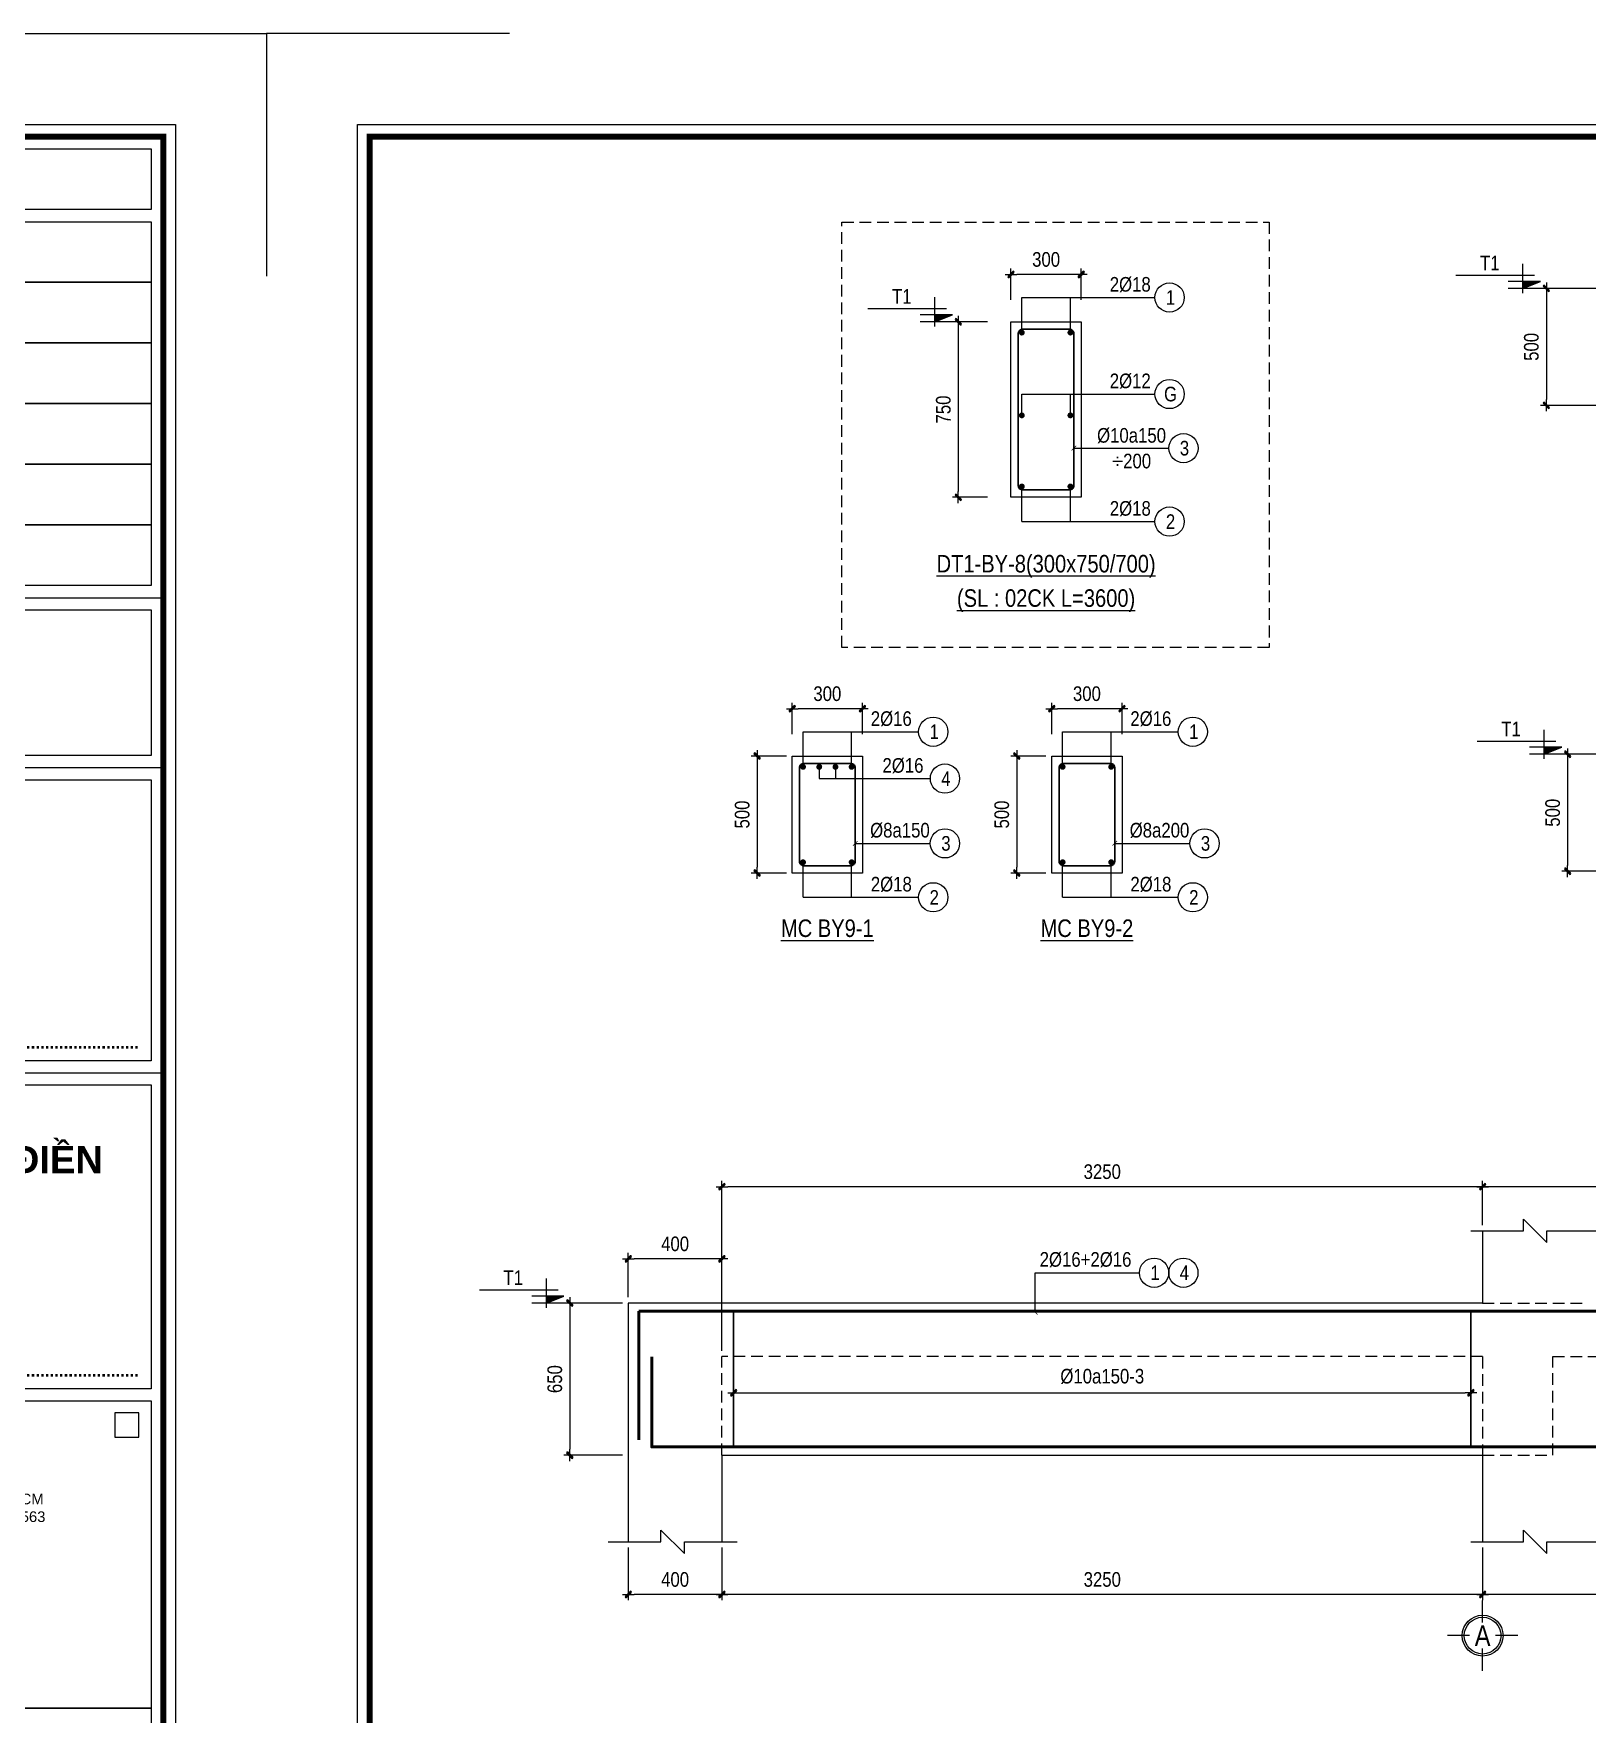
# Model space of a CAD drawing. Header units: millimetres. Extents: x 397144 to 8960116, y 345581 to 674207.
# Drawn here: x 4974462 to 4981100, y 633515 to 640698 of the extents above; entities that cross this region are included whole.
import ezdxf
from ezdxf.enums import TextEntityAlignment as Align
from ezdxf.xclip import XClip

# ---------------------------------------------------------------- set-up
doc = ezdxf.new("R2010")
doc.units = ezdxf.units.MM
doc.header["$XCLIPFRAME"] = 0
doc.header["$PDSIZE"] = -10
doc.linetypes.add('HIDDEN', pattern=[0.375, 0.25, -0.125])
doc.layers.get('0').update_dxf_attribs({"linetype": 'CONTINUOUS'})
doc.layers.get('Defpoints').update_dxf_attribs({"color": 12, "linetype": 'CONTINUOUS'})
for name, color, linetype, lineweight in [('2', 2, 'CONTINUOUS', 20), ('CDAI', 8, 'CONTINUOUS', 30), ('CTHEP', 2, 'CONTINUOUS', 50), ('DBAO', 3, 'CONTINUOUS', 20), ('DGIONG', 4, 'CONTINUOUS', 13), ('KTH', 150, 'CONTINUOUS', 5), ('Net khuat', 8, 'HIDDEN', 13), ('STICK', 1, 'CONTINUOUS', 9), ('TEXT', 7, 'CONTINUOUS', 15)]:
    doc.layers.add(name, color=color, linetype=linetype, lineweight=lineweight)
doc.layers.add('8', color=8, linetype='CONTINUOUS')
doc.layers.add('HATCH', color=7, linetype='CONTINUOUS', lineweight=5, true_color=0x2491ff)
doc.styles.add('CHG_XX_Khung ten$0$A1 BORDER$0$ARIAL', font='arial.ttf')
doc.styles.add('CHG_XX_Khung ten$0$A1 BORDER$0$Title Block DD$0$Arial - Bold', font='arialbd.ttf', dxfattribs={"height": 2.5})
doc.styles.add('HELVECONDENSE', font='VHELVCN_0.TTF')
doc.styles.add('Star-HelCon', font='VHELVCN_0.TTF')
doc.styles.add('TTP-HelCon', font='VHELVCN_0.TTF')
doc.styles.add('VNI-HELVE-CONDENSE', font='VHELVCN_0.TTF')
doc.dimstyles.new('kc-25', dxfattribs={"dimtxt": 62.5, "dimasz": 20, "dimexe": 20, "dimexo": 50, "dimgap": 25, "dimtad": 3, "dimdec": 0, "dimzin": 0, "dimdsep": 46, "dimtxsty": 'VNI-HELVE-CONDENSE', "dimblk": 'DIM', "dimcen": 2.5, "dimclrd": 256, "dimclre": 154, "dimclrt": 7, "dimaunit": 1, "dimadec": 0, "dimazin": 0, "dimtfac": 1, "dimtdec": 0, "dimtix": 1, "dimtmove": 0, "dimatfit": 3, "dimldrblk": 'DOT', "dimfxl": 1, "dimtolj": 1, "dimtzin": 0, "dimarcsym": 0})
doc.dimstyles.new('TTP-25', dxfattribs={"dimscale": 25, "dimtxt": 2.5, "dimasz": 1, "dimexe": 1, "dimexo": 1, "dimgap": 0.09, "dimtad": 0, "dimdec": 4, "dimrnd": 5, "dimzin": 9, "dimdsep": 46, "dimtxsty": 'TTP-HelCon', "dimblk": 'Stick1', "dimcen": 0.09, "dimdle": 1.5, "dimclrd": 256, "dimclre": 256, "dimclrt": 7, "dimadec": 0, "dimazin": 0, "dimtfac": 1, "dimtdec": 4, "dimtmove": 0, "dimatfit": 3, "dimldrblk": '_ArchTick1', "dimfxl": 1, "dimtvp": 1, "dimtolj": 1, "dimtzin": 0, "dimarcsym": 0})

# ---------------------------------------------------------------- blocks, each defined once
blk = doc.blocks.new('Stick1')
at = {"layer": 'STICK'}
h = blk.add_hatch(color=256, dxfattribs=at)
edge = h.paths.add_edge_path()
edge.add_line((0.3, 0.5), (-0.5, -0.3))
edge.add_arc((-0.4, -0.4), 0.141, 135, 315)
edge.add_line((-0.3, -0.5), (0.5, 0.3))
edge.add_arc((0.4, 0.4), 0.141, 315, 495)
blk.add_line((1, 0), (-1, 0), dxfattribs=at)
blk.add_lwpolyline([(0.3, 0.5), (-0.5, -0.3, 1), (-0.3, -0.5), (0.5, 0.3, 1), (0.3, 0.5, 1)], format="xyb", dxfattribs=at)
blk = doc.blocks.new('*D511')
at = {"layer": 'Defpoints', "color": 0, "transparency": 16777216}
for p in [(4981174.3, 639609.7), (4980924.3, 639109.7), (4981174.3, 639109.7)]:
    blk.add_point(p, dxfattribs=at)
at = {"layer": 'KTH', "lineweight": -2, "transparency": 16777216}
for p, q in [((4981149.3, 639609.7), (4980899.3, 639609.7)), ((4980924.3, 639584.7), (4980924.3, 639134.7)), ((4981149.3, 639109.7), (4980899.3, 639109.7))]:
    blk.add_line(p, q, dxfattribs=at)
at = {"layer": 'KTH', "lineweight": -2, "transparency": 16777216, "xscale": 25, "yscale": 25, "zscale": 25}
for p, rotation in [((4980924.3, 639609.7), 90), ((4980924.3, 639109.7), 270)]:
    blk.add_blockref('Stick1', p, dxfattribs=dict(at, rotation=rotation))
at = {"layer": 'KTH', "color": 7, "transparency": 16777216, "insert": (4980860.5, 639359.7), "char_height": 62.5, "attachment_point": 5, "rotation": 90, "style": 'TTP-HelCon'}
blk.add_mtext('\\A1;500', dxfattribs=at)
blk = doc.blocks.new('_ArchTick1')
at = {"color": 0, "const_width": 3.81}
blk.add_lwpolyline([(-12.7, -12.7), (12.7, 12.7)], dxfattribs=at)
blk = doc.blocks.new('CODE')
at = {"layer": 'DBAO'}
for p, q in [((-62.5, -20), (-62.5, 105)), ((-62.5, 0), (-137.5, 30)), ((-137.5, 30), (0, 30)), ((-137.5, 0), (0, 0)), ((-112.5, 55), (223.6, 55))]:
    blk.add_line(p, q, dxfattribs=at)
at = {"layer": 'HATCH', "color": 1}
blk.add_solid([(-62.5, 0), (-137.5, 30), (-62.5, 30)], dxfattribs=at)
blk = doc.blocks.new('*D520')
at = {"layer": 'Defpoints', "color": 0, "transparency": 16777216}
for p in [(4981265.3, 637618.7), (4981015.3, 637118.7), (4981265.3, 637118.7)]:
    blk.add_point(p, dxfattribs=at)
at = {"layer": 'KTH', "lineweight": -2, "transparency": 16777216}
for p, q in [((4981240.3, 637618.7), (4980990.3, 637618.7)), ((4981015.3, 637593.7), (4981015.3, 637143.7)), ((4981240.3, 637118.7), (4980990.3, 637118.7))]:
    blk.add_line(p, q, dxfattribs=at)
at = {"layer": 'KTH', "lineweight": -2, "transparency": 16777216, "xscale": 25, "yscale": 25, "zscale": 25}
for p, rotation in [((4981015.3, 637618.7), 90), ((4981015.3, 637118.7), 270)]:
    blk.add_blockref('Stick1', p, dxfattribs=dict(at, rotation=rotation))
at = {"layer": 'KTH', "color": 7, "transparency": 16777216, "insert": (4980951.5, 637368.7), "char_height": 62.5, "attachment_point": 5, "rotation": 90, "style": 'TTP-HelCon'}
blk.add_mtext('\\A1;500', dxfattribs=at)
blk = doc.blocks.new('*D535')
at = {"layer": 'Defpoints', "color": 0, "transparency": 16777216}
for p in [(4977002.1, 635273.2), (4976752.1, 634623.2), (4977002.1, 634623.2)]:
    blk.add_point(p, dxfattribs=at)
at = {"layer": 'KTH', "lineweight": -2, "transparency": 16777216}
for p, q in [((4976977.1, 635273.2), (4976727.1, 635273.2)), ((4976752.1, 635248.2), (4976752.1, 634648.2)), ((4976977.1, 634623.2), (4976727.1, 634623.2))]:
    blk.add_line(p, q, dxfattribs=at)
at = {"layer": 'KTH', "lineweight": -2, "transparency": 16777216, "xscale": 25, "yscale": 25, "zscale": 25}
for p, rotation in [((4976752.1, 635273.2), 90), ((4976752.1, 634623.2), 270)]:
    blk.add_blockref('Stick1', p, dxfattribs=dict(at, rotation=rotation))
at = {"layer": 'KTH', "color": 7, "transparency": 16777216, "insert": (4976688.3, 634948.2), "char_height": 62.5, "attachment_point": 5, "rotation": 90, "style": 'TTP-HelCon'}
blk.add_mtext('\\A1;650', dxfattribs=at)
blk = doc.blocks.new('*D537')
at = {"layer": 'Defpoints', "color": 0, "transparency": 16777216}
for p in [(4980652.1, 635770.6), (4980652.1, 635581.6), (4982202.1, 635581.6)]:
    blk.add_point(p, dxfattribs=at)
at = {"layer": 'KTH', "lineweight": -2, "transparency": 16777216}
for p, q in [((4980652.1, 635606.6), (4980652.1, 635795.6)), ((4982177.1, 635770.6), (4980677.1, 635770.6)), ((4982202.1, 635606.6), (4982202.1, 635795.6))]:
    blk.add_line(p, q, dxfattribs=at)
at = {"layer": 'KTH', "lineweight": -2, "transparency": 16777216, "xscale": 25, "yscale": 25, "zscale": 25, "rotation": 180}
blk.add_blockref('Stick1', (4980652.1, 635770.6), dxfattribs=at)
at = {"layer": 'KTH', "lineweight": -2, "transparency": 16777216, "xscale": 25, "yscale": 25, "zscale": 25}
blk.add_blockref('Stick1', (4982202.1, 635770.6), dxfattribs=at)
at = {"layer": 'KTH', "color": 7, "transparency": 16777216, "insert": (4981427.1, 635834.4), "char_height": 62.5, "attachment_point": 5, "style": 'TTP-HelCon'}
blk.add_mtext('\\A1;1550', dxfattribs=at)
blk = doc.blocks.new('*D540')
at = {"layer": 'Defpoints', "color": 0, "transparency": 16777216}
for p in [(4980652.1, 634253.2), (4987227.1, 634253.2), (4980652.1, 634027.9)]:
    blk.add_point(p, dxfattribs=at)
at = {"layer": 'KTH', "lineweight": -2, "transparency": 16777216}
for p, q in [((4980652.1, 634228.2), (4980652.1, 634002.9)), ((4987227.1, 634228.2), (4987227.1, 634002.9)), ((4987202.1, 634027.9), (4980677.1, 634027.9))]:
    blk.add_line(p, q, dxfattribs=at)
at = {"layer": 'KTH', "lineweight": -2, "transparency": 16777216, "xscale": 25, "yscale": 25, "zscale": 25, "rotation": 180}
blk.add_blockref('Stick1', (4980652.1, 634027.9), dxfattribs=at)
at = {"layer": 'KTH', "lineweight": -2, "transparency": 16777216, "xscale": 25, "yscale": 25, "zscale": 25}
blk.add_blockref('Stick1', (4987227.1, 634027.9), dxfattribs=at)
at = {"layer": 'KTH', "color": 7, "transparency": 16777216, "insert": (4983939.6, 634091.7), "char_height": 62.5, "attachment_point": 5, "style": 'TTP-HelCon'}
blk.add_mtext('\\A1;6575', dxfattribs=at)
blk = doc.blocks.new('dau truc')
blk.add_circle((0, 0), 180)
at = {"layer": '8'}
for p, q in [((0, 127), (0, 345)), ((-127, 0), (-345, 0)), ((345, 0), (127, 0)), ((0, -345), (0, -127))]:
    blk.add_line(p, q, dxfattribs=at)
blk.add_circle((0, 0), 200, dxfattribs=at)
at = {"layer": 'TEXT', "style": 'HELVECONDENSE'}
blk.add_attdef('A', text='', height=233, dxfattribs=at).set_placement((0, 0), align=Align.MIDDLE)
blk = doc.blocks.new('CHG_XX_Khung ten')
for p, q in [((687, 501), (824, 501)), ((687, 473), (824, 473)), ((687, 422.69), (824, 422.69))]:
    blk.add_line(p, q)
for points in [[(15, 579), (826, 579), (826, 15), (15, 15)], [(816, 362.62), (820, 362.62), (820, 366.62), (816, 366.62)]]:
    blk.add_lwpolyline(points, close=True)
at = {"color": 4, "linetype": 'Continuous', "const_width": 1}
blk.add_lwpolyline([(17, 577), (824, 577), (824, 17), (17, 17)], close=True, dxfattribs=at)
at = {"linetype": 'Continuous'}
for points in [[(822, 565), (689, 565), (689, 575), (822, 575)], [(822, 553), (689, 553), (689, 563), (822, 563)], [(822, 543), (689, 543), (689, 553), (822, 553)], [(822, 533), (689, 533), (689, 543), (822, 543)], [(822, 523), (689, 523), (689, 533), (822, 533)], [(822, 513), (689, 513), (689, 523), (822, 523)], [(822, 503), (689, 503), (689, 513), (822, 513)], [(689, 499), (822, 499), (822, 475), (689, 475)], [(689, 471), (822, 471), (822, 424.69), (689, 424.69)], [(689, 368.62), (822, 368.62), (822, 317.93), (689, 317.93)], [(689, 317.93), (822, 317.93), (822, 289.93), (689, 289.93)]]:
    blk.add_lwpolyline(points, close=True, dxfattribs=at)
at = {"layer": 'Defpoints', "color": 1, "ltscale": 2}
for points in [[(40.06, 594), (0, 594), (0, 554)], [(800.94, 594), (841, 594), (841, 554)]]:
    blk.add_lwpolyline(points, dxfattribs=at)
at = {"style": 'CHG_XX_Khung ten$0$A1 BORDER$0$Title Block DD$0$Arial - Bold'}
for p in [(820, 427.69), (820, 373.62)]:
    blk.add_text('.....................................................', height=2, dxfattribs=at).set_placement(p, align=Align.MIDDLE_RIGHT)
at = {"ltscale": 10, "insert": (739.49, 345.2), "char_height": 1.75, "width": 83.001, "attachment_point": 7, "style": 'CHG_XX_Khung ten$0$A1 BORDER$0$ARIAL'}
blk.add_mtext('Địa chỉ: 37 Trần Ngọc Diện, P.Thảo Điền, Quận 2, Tp. HCM\\PTel: (84.8) 35 191 561 – 35 191 562, Fax: (84.8) 35 191 563\\PEmail: hcmc@htt-group.com', dxfattribs=at)
at = {"ltscale": 10, "insert": (755.91, 410.64), "char_height": 4.5, "width": 121.2929, "attachment_point": 2, "style": 'CHG_XX_Khung ten$0$A1 BORDER$0$Title Block DD$0$Arial - Bold', "bg_fill": 2}
blk.add_mtext('CÔNG TY CỔ PHẦN THIÊN PHÚC ĐIỀN', dxfattribs=at)
at = {"linetype": 'Continuous'}
blk.add_lwpolyline([(689, 420.69), (822, 420.69), (822, 370.62), (689, 370.62)], close=True, dxfattribs=at)
blk = doc.blocks.new('*D1010')
at = {"layer": 'Defpoints', "color": 0, "ltscale": 500, "transparency": 16777216}
for p in [(4977702.5, 637813.2), (4977702.5, 637680), (4978002.5, 637680)]:
    blk.add_point(p, dxfattribs=at)
at = {"layer": 'KTH', "lineweight": -2, "ltscale": 500, "transparency": 16777216}
for p, q in [((4977702.5, 637705), (4977702.5, 637838.2)), ((4977977.5, 637813.2), (4977727.5, 637813.2)), ((4978002.5, 637705), (4978002.5, 637838.2))]:
    blk.add_line(p, q, dxfattribs=at)
at = {"layer": 'KTH', "lineweight": -2, "ltscale": 500, "transparency": 16777216, "xscale": 25, "yscale": 25, "zscale": 25, "rotation": 180}
blk.add_blockref('Stick1', (4977702.5, 637813.2), dxfattribs=at)
at = {"layer": 'KTH', "lineweight": -2, "ltscale": 500, "transparency": 16777216, "xscale": 25, "yscale": 25, "zscale": 25}
blk.add_blockref('Stick1', (4978002.5, 637813.2), dxfattribs=at)
at = {"layer": 'KTH', "color": 7, "ltscale": 500, "transparency": 16777216, "insert": (4977852.5, 637877.1), "char_height": 62.5, "attachment_point": 5, "style": 'TTP-HelCon'}
blk.add_mtext('\\A1;300', dxfattribs=at)
blk = doc.blocks.new('*D1011')
at = {"layer": 'Defpoints', "color": 0, "ltscale": 500, "transparency": 16777216}
for p in [(4977702.5, 637611), (4977552.7, 637111), (4977702.5, 637111)]:
    blk.add_point(p, dxfattribs=at)
at = {"layer": 'KTH', "lineweight": -2, "ltscale": 500, "transparency": 16777216}
for p, q in [((4977677.5, 637611), (4977527.7, 637611)), ((4977552.7, 637586), (4977552.7, 637136)), ((4977677.5, 637111), (4977527.7, 637111))]:
    blk.add_line(p, q, dxfattribs=at)
at = {"layer": 'KTH', "lineweight": -2, "ltscale": 500, "transparency": 16777216, "xscale": 25, "yscale": 25, "zscale": 25}
for p, rotation in [((4977552.7, 637611), 90), ((4977552.7, 637111), 270)]:
    blk.add_blockref('Stick1', p, dxfattribs=dict(at, rotation=rotation))
at = {"layer": 'KTH', "color": 7, "ltscale": 500, "transparency": 16777216, "insert": (4977488.9, 637361), "char_height": 62.5, "attachment_point": 5, "rotation": 90, "style": 'TTP-HelCon'}
blk.add_mtext('\\A1;500', dxfattribs=at)
blk = doc.blocks.new('DIM')
h = blk.add_hatch(color=1)
h.paths.add_polyline_path([(0.49, 0.29, 1), (0.29, 0.49), (-0.19, 0), (0.19, 0)])
h.paths.add_polyline_path([(0.19, 0), (-0.19, 0), (-0.49, -0.29, 1), (-0.29, -0.49)])
at = {"color": 9}
for p, q in [((-0.19, 0), (-1.5, 0)), ((0.19, 0), (1.5, 0))]:
    blk.add_line(p, q, dxfattribs=at)
at = {"color": 1}
for p, q in [((-0.49, -0.29), (0.29, 0.49)), ((-0.29, -0.49), (0.49, 0.29)), ((-0.19, 0), (0.19, 0))]:
    blk.add_line(p, q, dxfattribs=at)
blk.add_arc((-0.39, -0.39), 0.138, 135, 315, dxfattribs=at)
blk = doc.blocks.new('*D1012')
at = {"layer": 'Defpoints', "color": 0, "ltscale": 500, "transparency": 16777216}
for p in [(4978811.5, 637813.2), (4978811.5, 637680), (4979111.5, 637680)]:
    blk.add_point(p, dxfattribs=at)
at = {"layer": 'KTH', "lineweight": -2, "ltscale": 500, "transparency": 16777216}
for p, q in [((4978811.5, 637705), (4978811.5, 637838.2)), ((4979086.5, 637813.2), (4978836.5, 637813.2)), ((4979111.5, 637705), (4979111.5, 637838.2))]:
    blk.add_line(p, q, dxfattribs=at)
at = {"layer": 'KTH', "lineweight": -2, "ltscale": 500, "transparency": 16777216, "xscale": 25, "yscale": 25, "zscale": 25, "rotation": 180}
blk.add_blockref('Stick1', (4978811.5, 637813.2), dxfattribs=at)
at = {"layer": 'KTH', "lineweight": -2, "ltscale": 500, "transparency": 16777216, "xscale": 25, "yscale": 25, "zscale": 25}
blk.add_blockref('Stick1', (4979111.5, 637813.2), dxfattribs=at)
at = {"layer": 'KTH', "color": 7, "ltscale": 500, "transparency": 16777216, "insert": (4978961.5, 637877.1), "char_height": 62.5, "attachment_point": 5, "style": 'TTP-HelCon'}
blk.add_mtext('\\A1;300', dxfattribs=at)
blk = doc.blocks.new('*D1013')
at = {"layer": 'Defpoints', "color": 0, "ltscale": 500, "transparency": 16777216}
for p in [(4978811.5, 637611), (4978661.7, 637111), (4978811.5, 637111)]:
    blk.add_point(p, dxfattribs=at)
at = {"layer": 'KTH', "lineweight": -2, "ltscale": 500, "transparency": 16777216}
for p, q in [((4978786.5, 637611), (4978636.7, 637611)), ((4978661.7, 637586), (4978661.7, 637136)), ((4978786.5, 637111), (4978636.7, 637111))]:
    blk.add_line(p, q, dxfattribs=at)
at = {"layer": 'KTH', "lineweight": -2, "ltscale": 500, "transparency": 16777216, "xscale": 25, "yscale": 25, "zscale": 25}
for p, rotation in [((4978661.7, 637611), 90), ((4978661.7, 637111), 270)]:
    blk.add_blockref('Stick1', p, dxfattribs=dict(at, rotation=rotation))
at = {"layer": 'KTH', "color": 7, "ltscale": 500, "transparency": 16777216, "insert": (4978597.9, 637361), "char_height": 62.5, "attachment_point": 5, "rotation": 90, "style": 'TTP-HelCon'}
blk.add_mtext('\\A1;500', dxfattribs=at)
blk = doc.blocks.new('*D1018')
at = {"layer": 'Defpoints', "color": 0, "transparency": 16777216}
for p in [(4977402.1, 635770.6), (4980652.1, 635581.6), (4977402.1, 635044.2)]:
    blk.add_point(p, dxfattribs=at)
at = {"layer": 'KTH', "lineweight": -2, "transparency": 16777216}
for p, q in [((4977402.1, 635069.2), (4977402.1, 635795.6)), ((4980627.1, 635770.6), (4977427.1, 635770.6)), ((4980652.1, 635606.6), (4980652.1, 635795.6))]:
    blk.add_line(p, q, dxfattribs=at)
at = {"layer": 'KTH', "lineweight": -2, "transparency": 16777216, "xscale": 25, "yscale": 25, "zscale": 25, "rotation": 180}
blk.add_blockref('Stick1', (4977402.1, 635770.6), dxfattribs=at)
at = {"layer": 'KTH', "lineweight": -2, "transparency": 16777216, "xscale": 25, "yscale": 25, "zscale": 25}
blk.add_blockref('Stick1', (4980652.1, 635770.6), dxfattribs=at)
at = {"layer": 'KTH', "color": 7, "transparency": 16777216, "insert": (4979027.1, 635834.4), "char_height": 62.5, "attachment_point": 5, "style": 'TTP-HelCon'}
blk.add_mtext('\\A1;3250', dxfattribs=at)
blk = doc.blocks.new('*D1019')
at = {"layer": 'Defpoints', "color": 0, "transparency": 16777216}
for p in [(4977002.1, 635462.2), (4977002.1, 635273.2), (4977402.1, 635044.2)]:
    blk.add_point(p, dxfattribs=at)
at = {"layer": 'KTH', "lineweight": -2, "transparency": 16777216}
for p, q in [((4977002.1, 635298.2), (4977002.1, 635487.2)), ((4977402.1, 635069.2), (4977402.1, 635487.2)), ((4977377.1, 635462.2), (4977027.1, 635462.2))]:
    blk.add_line(p, q, dxfattribs=at)
at = {"layer": 'KTH', "lineweight": -2, "transparency": 16777216, "xscale": 25, "yscale": 25, "zscale": 25, "rotation": 180}
blk.add_blockref('Stick1', (4977002.1, 635462.2), dxfattribs=at)
at = {"layer": 'KTH', "lineweight": -2, "transparency": 16777216, "xscale": 25, "yscale": 25, "zscale": 25}
blk.add_blockref('Stick1', (4977402.1, 635462.2), dxfattribs=at)
at = {"layer": 'KTH', "color": 7, "transparency": 16777216, "insert": (4977202.1, 635526), "char_height": 62.5, "attachment_point": 5, "style": 'TTP-HelCon'}
blk.add_mtext('\\A1;400', dxfattribs=at)
blk = doc.blocks.new('*D1020')
at = {"layer": 'Defpoints', "color": 0, "transparency": 16777216}
for p in [(4977402.1, 634253.2), (4980652.1, 634253.2), (4977402.1, 634027.9)]:
    blk.add_point(p, dxfattribs=at)
at = {"layer": 'KTH', "lineweight": -2, "transparency": 16777216}
for p, q in [((4977402.1, 634228.2), (4977402.1, 634002.9)), ((4980652.1, 634228.2), (4980652.1, 634002.9)), ((4980627.1, 634027.9), (4977427.1, 634027.9))]:
    blk.add_line(p, q, dxfattribs=at)
at = {"layer": 'KTH', "lineweight": -2, "transparency": 16777216, "xscale": 25, "yscale": 25, "zscale": 25, "rotation": 180}
blk.add_blockref('Stick1', (4977402.1, 634027.9), dxfattribs=at)
at = {"layer": 'KTH', "lineweight": -2, "transparency": 16777216, "xscale": 25, "yscale": 25, "zscale": 25}
blk.add_blockref('Stick1', (4980652.1, 634027.9), dxfattribs=at)
at = {"layer": 'KTH', "color": 7, "transparency": 16777216, "insert": (4979027.1, 634091.7), "char_height": 62.5, "attachment_point": 5, "style": 'TTP-HelCon'}
blk.add_mtext('\\A1;3250', dxfattribs=at)
blk = doc.blocks.new('*D1021')
at = {"layer": 'Defpoints', "color": 0, "transparency": 16777216}
for p in [(4977002.1, 634253.2), (4977402.1, 634253.2), (4977002.1, 634027.9)]:
    blk.add_point(p, dxfattribs=at)
at = {"layer": 'KTH', "lineweight": -2, "transparency": 16777216}
for p, q in [((4977002.1, 634228.2), (4977002.1, 634002.9)), ((4977402.1, 634228.2), (4977402.1, 634002.9)), ((4977377.1, 634027.9), (4977027.1, 634027.9))]:
    blk.add_line(p, q, dxfattribs=at)
at = {"layer": 'KTH', "lineweight": -2, "transparency": 16777216, "xscale": 25, "yscale": 25, "zscale": 25, "rotation": 180}
blk.add_blockref('Stick1', (4977002.1, 634027.9), dxfattribs=at)
at = {"layer": 'KTH', "lineweight": -2, "transparency": 16777216, "xscale": 25, "yscale": 25, "zscale": 25}
blk.add_blockref('Stick1', (4977402.1, 634027.9), dxfattribs=at)
at = {"layer": 'KTH', "color": 7, "transparency": 16777216, "insert": (4977202.1, 634091.7), "char_height": 62.5, "attachment_point": 5, "style": 'TTP-HelCon'}
blk.add_mtext('\\A1;400', dxfattribs=at)
blk = doc.blocks.new('*D1022')
at = {"layer": 'Defpoints', "color": 0, "transparency": 16777216}
for p in [(4977452.1, 635044.2), (4980602.1, 635044.2), (4980602.1, 634889.7)]:
    blk.add_point(p, dxfattribs=at)
at = {"layer": 'KTH', "lineweight": -2, "transparency": 16777216}
for p, q in [((4977452.1, 635019.2), (4977452.1, 634864.7)), ((4980602.1, 635019.2), (4980602.1, 634864.7)), ((4977477.1, 634889.7), (4980577.1, 634889.7))]:
    blk.add_line(p, q, dxfattribs=at)
at = {"layer": 'KTH', "lineweight": -2, "transparency": 16777216, "xscale": 25, "yscale": 25, "zscale": 25, "rotation": 180}
blk.add_blockref('Stick1', (4977452.1, 634889.7), dxfattribs=at)
at = {"layer": 'KTH', "lineweight": -2, "transparency": 16777216, "xscale": 25, "yscale": 25, "zscale": 25}
blk.add_blockref('Stick1', (4980602.1, 634889.7), dxfattribs=at)
at = {"layer": 'KTH', "color": 7, "transparency": 16777216, "insert": (4979027.1, 634959.6), "char_height": 62.5, "attachment_point": 5, "style": 'TTP-HelCon'}
blk.add_mtext('\\A1;Þ10a150-3', dxfattribs=at)
blk = doc.blocks.new('*D1041')
at = {"layer": 'Defpoints', "color": 0, "ltscale": 500, "transparency": 16777216}
for p in [(4978637.1, 639669.2), (4978637.1, 639535.9), (4978937.1, 639535.9)]:
    blk.add_point(p, dxfattribs=at)
at = {"layer": 'KTH', "lineweight": -2, "ltscale": 500, "transparency": 16777216}
for p, q in [((4978637.1, 639560.9), (4978637.1, 639694.2)), ((4978912.1, 639669.2), (4978662.1, 639669.2)), ((4978937.1, 639560.9), (4978937.1, 639694.2))]:
    blk.add_line(p, q, dxfattribs=at)
at = {"layer": 'KTH', "lineweight": -2, "ltscale": 500, "transparency": 16777216, "xscale": 25, "yscale": 25, "zscale": 25, "rotation": 180}
blk.add_blockref('Stick1', (4978637.1, 639669.2), dxfattribs=at)
at = {"layer": 'KTH', "lineweight": -2, "ltscale": 500, "transparency": 16777216, "xscale": 25, "yscale": 25, "zscale": 25}
blk.add_blockref('Stick1', (4978937.1, 639669.2), dxfattribs=at)
at = {"layer": 'KTH', "color": 7, "ltscale": 500, "transparency": 16777216, "insert": (4978787.1, 639733), "char_height": 62.5, "attachment_point": 5, "style": 'TTP-HelCon'}
blk.add_mtext('\\A1;300', dxfattribs=at)
blk = doc.blocks.new('*D1042')
at = {"layer": 'Defpoints', "color": 0, "ltscale": 500, "transparency": 16777216}
for p in [(4978562, 639466.9), (4978412.1, 638716.9), (4978562, 638716.9)]:
    blk.add_point(p, dxfattribs=at)
at = {"layer": 'KTH', "lineweight": -2, "ltscale": 500, "transparency": 16777216}
for p, q in [((4978537, 639466.9), (4978387.1, 639466.9)), ((4978412.1, 639441.9), (4978412.1, 638741.9)), ((4978537, 638716.9), (4978387.1, 638716.9))]:
    blk.add_line(p, q, dxfattribs=at)
at = {"layer": 'KTH', "lineweight": -2, "ltscale": 500, "transparency": 16777216, "xscale": 25, "yscale": 25, "zscale": 25}
for p, rotation in [((4978412.1, 639466.9), 90), ((4978412.1, 638716.9), 270)]:
    blk.add_blockref('Stick1', p, dxfattribs=dict(at, rotation=rotation))
at = {"layer": 'KTH', "color": 7, "ltscale": 500, "transparency": 16777216, "insert": (4978348.3, 639091.9), "char_height": 62.5, "attachment_point": 5, "rotation": 90, "style": 'TTP-HelCon'}
blk.add_mtext('\\A1;750', dxfattribs=at)
blk = doc.blocks.new('BY-18')
at = {"layer": 'CTHEP'}
blk.add_line((5138019.31863, 546695.82682), (5214372.22878, 546695.77869), dxfattribs=at)
blk.add_lwpolyline([(5214555.59356, 546376.57918), (5214555.59356, 547004.7664), (5137865.59357, 547004.84194)], dxfattribs=at)
at = {"layer": 'Net khuat', "ltscale": 200}
blk.add_lwpolyline([(5137835.59357, 546343.84194), (5137835.59357, 546343.84194), (5138435.59357, 546343.84194), (5138435.59357, 546813.84194), (5214585.59357, 546813.84194)], dxfattribs=at)

msp = doc.modelspace()

# ---------------------------------------------------------------- linework, layer by layer
at = {"layer": 'CDAI', "ltscale": 52.5}
for p, q in [((4977452.09533, 635238.21023), (4977452.09533, 634658.21023)), ((4980602.09533, 635238.21023), (4980602.09533, 634658.21023))]:
    msp.add_line(p, q, dxfattribs=at)
at = {"layer": 'CDAI'}
for points in [[(4978687.12206, 639435.65898), (4978887.12206, 639435.65898, -0.4142135624), (4978905.87206, 639416.90898), (4978905.87206, 638766.90898, -0.4142135624), (4978887.12206, 638748.15898), (4978687.12206, 638748.15898, -0.4142135624), (4978668.37206, 638766.90898), (4978668.37206, 639416.90898, -0.4142135624)], [(4977752.54826, 637579.71876), (4977952.54826, 637579.71876, -0.4142135624), (4977971.29826, 637560.96876), (4977971.29826, 637160.96876, -0.4142135624), (4977952.54826, 637142.21876), (4977752.54826, 637142.21876, -0.4142135624), (4977733.79826, 637160.96876), (4977733.79826, 637560.96876, -0.4142135624)], [(4978861.52365, 637579.71876), (4979061.52365, 637579.71876, -0.4142135624), (4979080.27365, 637560.96876), (4979080.27365, 637160.96876, -0.4142135624), (4979061.52365, 637142.21876), (4978861.52365, 637142.21876, -0.4142135624), (4978842.77365, 637160.96876), (4978842.77365, 637560.96876, -0.4142135624)]]:
    msp.add_lwpolyline(points, format="xyb", close=True, dxfattribs=at)
at = {"layer": 'CTHEP'}
for p, q in [((4990702.09532, 635238.21023), (4977047.09533, 635238.21023)), ((4977047.09533, 635238.21023), (4977047.09533, 634689.32032))]:
    msp.add_line(p, q, dxfattribs=at)
at = {"layer": 'CTHEP', "const_width": 12.5}
for points in [[(4978677.12206, 639420.65898, 1), (4978689.62206, 639420.65898, 1)], [(4978884.62206, 639420.65898, 1), (4978897.12206, 639420.65898, 1)], [(4978677.12206, 639066.90898, 1), (4978689.62206, 639066.90898, 1)], [(4978884.62206, 639066.90898, 1), (4978897.12206, 639066.90898, 1)], [(4978677.12206, 638763.15898, 1), (4978689.62206, 638763.15898, 1)], [(4978884.62206, 638763.15898, 1), (4978897.12206, 638763.15898, 1)], [(4977742.54826, 637564.71876, 1), (4977755.04826, 637564.71876, 1)], [(4977811.71493, 637564.71876, 1), (4977824.21493, 637564.71876, 1)], [(4977880.88159, 637564.71876, 1), (4977893.38159, 637564.71876, 1)], [(4977950.04826, 637564.71876, 1), (4977962.54826, 637564.71876, 1)], [(4978851.52365, 637564.71876, 1), (4978864.02365, 637564.71876, 1)], [(4979059.02365, 637564.71876, 1), (4979071.52365, 637564.71876, 1)], [(4977742.54826, 637157.21876, 1), (4977755.04826, 637157.21876, 1)], [(4977950.04826, 637157.21876, 1), (4977962.54826, 637157.21876, 1)], [(4978851.52365, 637157.21876, 1), (4978864.02365, 637157.21876, 1)], [(4979059.02365, 637157.21876, 1), (4979071.52365, 637157.21876, 1)]]:
    msp.add_lwpolyline(points, format="xyb", close=True, dxfattribs=at)
at = {"layer": 'CTHEP'}
msp.add_lwpolyline([(4977102.09533, 635043.19602), (4977102.09533, 634658.21023), (4990652.09532, 634658.21023)], dxfattribs=at)
at = {"layer": 'DBAO'}
for p, q in [((4980652.09533, 635273.21023), (4977002.09533, 635273.21023)), ((4977002.09533, 635273.21023), (4977002.09533, 634623.21023)), ((4977002.09533, 634623.21023), (4977002.09533, 634253.21023)), ((4977402.09533, 634623.21023), (4977402.09533, 634253.21023)), ((4977402.09533, 634623.21023), (4980652.09533, 634623.21023))]:
    msp.add_line(p, q, dxfattribs=at)
at = {"layer": 'DBAO', "flags": 128}
for points in [[(4978937.12206, 639466.90898), (4978937.12206, 638716.90898), (4978637.12206, 638716.90898), (4978637.12206, 639466.90898)], [(4978637.12206, 639466.90898), (4978937.12206, 639466.90898)], [(4977702.54826, 637610.96876), (4978002.54826, 637610.96876)], [(4978002.54826, 637610.96876), (4978002.54826, 637110.96876), (4977702.54826, 637110.96876), (4977702.54826, 637610.96876)], [(4978811.52365, 637610.96876), (4979111.52365, 637610.96876)], [(4979111.52365, 637610.96876), (4979111.52365, 637110.96876), (4978811.52365, 637110.96876), (4978811.52365, 637610.96876)]]:
    msp.add_lwpolyline(points, dxfattribs=at)
at = {"layer": 'DBAO'}
for points in [[(4980652.09533, 635581.60457), (4980652.09533, 635273.21023), (4980652.09533, 635273.21023)], [(4980652.09533, 634623.21023), (4980652.09533, 634623.21023), (4980652.09533, 634253.21023)]]:
    msp.add_lwpolyline(points, dxfattribs=at)
at = {"layer": 'DGIONG'}
for p, q in [((4978683.37206, 639420.65898), (4978683.37206, 639570.65898)), ((4978683.37206, 639570.65898), (4979252.12206, 639570.65898)), ((4978890.87206, 639420.65898), (4978890.87206, 639570.65898)), ((4978683.37206, 639066.90898), (4978683.37206, 639158.06662)), ((4978683.37206, 639158.06662), (4979252.12206, 639158.06662)), ((4978890.87206, 639066.90898), (4978890.87206, 639158.06662)), ((4978905.87206, 638926.76726), (4979311.62206, 638926.76726)), ((4978683.37206, 638613.15898), (4978683.37206, 638763.15898)), ((4978890.87206, 638613.15898), (4978890.87206, 638763.15898)), ((4978683.37206, 638613.15898), (4979252.12206, 638613.15898)), ((4977748.79826, 637564.71876), (4977748.79826, 637714.71876)), ((4977748.79826, 637714.71876), (4978242.54826, 637714.71876)), ((4977956.29826, 637564.71876), (4977956.29826, 637714.71876)), ((4978857.77365, 637564.71876), (4978857.77365, 637714.71876)), ((4978857.77365, 637714.71876), (4979351.52365, 637714.71876)), ((4979065.27365, 637564.71876), (4979065.27365, 637714.71876)), ((4977817.96493, 637564.71876), (4977817.96493, 637514.71876)), ((4977887.13159, 637564.71876), (4977887.13159, 637514.71876)), ((4977817.96493, 637514.71876), (4978292.54826, 637514.71876)), ((4977748.79826, 637007.21876), (4977748.79826, 637157.21876)), ((4977956.29826, 637007.21876), (4977956.29826, 637157.21876)), ((4978857.77365, 637007.21876), (4978857.77365, 637157.21876)), ((4979065.27365, 637007.21876), (4979065.27365, 637157.21876)), ((4977748.79826, 637007.21876), (4978242.54826, 637007.21876)), ((4978857.77365, 637007.21876), (4979351.52365, 637007.21876))]:
    msp.add_line(p, q, dxfattribs=at)
for points in [[(4980602.09533, 635581.60457), (4980827.09533, 635581.60457), (4980827.09533, 635631.60457), (4980927.09533, 635531.60457), (4980927.09533, 635581.60457), (4981152.09533, 635581.60457)], [(4976916.82159, 634253.21023), (4977141.82159, 634253.21023), (4977141.82159, 634303.21023), (4977241.82159, 634203.21023), (4977241.82159, 634253.21023), (4977466.82159, 634253.21023)], [(4980602.09533, 634253.21023), (4980827.09533, 634253.21023), (4980827.09533, 634303.21023), (4980927.09533, 634203.21023), (4980927.09533, 634253.21023), (4981152.09533, 634253.21023)]]:
    msp.add_lwpolyline(points, dxfattribs=at)
for centre in [(4979314.62206, 639570.65898), (4979314.62206, 639158.06662), (4979374.12206, 638926.76726), (4979314.62206, 638613.15898), (4978305.04826, 637714.71876), (4979414.02365, 637714.71876), (4978355.04826, 637514.71876), (4978355.01028, 637237.83777), (4979463.98567, 637237.83777), (4978305.04826, 637007.21876), (4979414.02365, 637007.21876), (4979248.558, 635402.71934), (4979373.558, 635402.71934)]:
    msp.add_circle(centre, 62.5, dxfattribs=at)
at = {"layer": 'Net khuat', "ltscale": 200}
for p, q in [((4980652.09533, 635273.21023), (4981102.09533, 635273.21023)), ((4977402.09533, 634623.21023), (4977402.09533, 635044.18697)), ((4980652.09533, 635044.18697), (4977402.09533, 635044.18697)), ((4980652.09533, 635044.18697), (4980652.09533, 634623.21023)), ((4980952.09533, 634623.21023), (4980952.09533, 635044.18697)), ((4980952.09533, 635044.18697), (4990302.09532, 635044.18697)), ((4980652.09533, 634623.21023), (4980952.09533, 634623.21023))]:
    msp.add_line(p, q, dxfattribs=at)
msp.add_lwpolyline([(4977915.10281, 639893.21038), (4979740.1931, 639893.21038), (4979740.1931, 638074.91823), (4977915.10281, 638074.91823)], close=True, dxfattribs=at)

# ---------------------------------------------------------------- block references
at = {"layer": '2', "ltscale": 300}
ref = msp.add_blockref('dau truc', (4980652.09533, 633852.02486), dxfattribs=dict(at, xscale=0.4367131292819977, yscale=0.4367131292819977, zscale=0.4367131292819977))
ref.add_attrib('A', 'A', dxfattribs={"layer": 'TEXT', "height": 87.5, "style": 'HELVECONDENSE'}).set_placement((4980652.09533, 633852.02486), align=Align.MIDDLE)
at = {"layer": 'CDAI'}
ref = msp.add_blockref('BY-18', (-172036.49636, 87743.96374), dxfattribs=at)
XClip(ref).set_block_clipping_path([(5169868.4667824525, 545261.8675704836), (5186892.9658122761, 547704.4349580166)])
at = {"layer": 'KTH', "ltscale": 0.8, "xscale": 25.92478421702978, "yscale": 25.92478421702978, "zscale": 25.92478421702978}
msp.add_blockref('CHG_XX_Khung ten', (4953653.34321, 625299.06132), dxfattribs=at)
at = {"layer": 'KTH', "linetype": 'Continuous', "xscale": -1}
for p in [(4980761.82329, 639609.68572), (4978249.6355, 639466.90898), (4980852.84869, 637618.65846), (4976589.59533, 635273.21023)]:
    msp.add_blockref('CODE', p, dxfattribs=at)

# ---------------------------------------------------------------- texts
at = {"layer": 'TEXT', "style": 'TTP-HelCon'}
for p in [(4980804.08996, 639686.68072), (4978291.90217, 639543.90397), (4980895.11536, 637695.65345), (4976631.86199, 635350.20522)]:
    msp.add_text('T1    ', height=62.5, dxfattribs=at).set_placement(p, align=Align.RIGHT)
for s, height, p in [('2Þ18', 62.5, (4979146.62206, 639595.65898)), ('2Þ12', 62.5, (4979146.62206, 639183.06662)), ('Þ10a150', 62.5, (4979152.12206, 638950.26726)), ('÷200', 62.5, (4979152.12206, 638840.51726)), ('2Þ18', 62.5, (4979146.8874, 638638.15898)), ('%%UDT1-BY-8(300x750/700)', 75, (4978787.12206, 638395.57694)), ('%%U(SL : 02CK L=3600)', 75, (4978787.12206, 638248.68234)), ('%%UMC BY9-1', 75, (4977852.54826, 636837.67522)), ('%%UMC BY9-2', 75, (4978961.52365, 636837.67522))]:
    msp.add_text(s, height=height, dxfattribs=at).set_placement(p, align=Align.CENTER)
at = {"layer": 'TEXT', "style": 'Star-HelCon'}
for s, p in [('1', (4979318.78873, 639570.65898)), ('G', (4979318.78873, 639158.06662)), ('3', (4979378.28873, 638926.76726)), ('2', (4979318.78873, 638613.15898)), ('1', (4978309.21493, 637714.71876)), ('1', (4979418.19032, 637714.71876)), ('4', (4978359.21493, 637514.71876)), ('3', (4978359.17695, 637237.83777)), ('3', (4979468.15234, 637237.83777)), ('2', (4978309.21493, 637007.21876)), ('2', (4979418.19032, 637007.21876)), ('1', (4979252.72467, 635402.71934)), ('4', (4979377.72467, 635402.71934))]:
    msp.add_text(s, height=62.5, dxfattribs=at).set_placement(p, align=Align.MIDDLE)
at = {"layer": 'TEXT', "style": 'TTP-HelCon'}
for s, p in [('2Þ16', (4978038.00659, 637739.71876)), ('2Þ16', (4979146.98199, 637739.71876)), ('2Þ16', (4978088.00659, 637539.71876)), ('Þ8a150', (4978035.23247, 637262.83777)), ('Þ8a200', (4979144.20786, 637262.83777)), ('2Þ18', (4978038.27194, 637032.21876)), ('2Þ18', (4979147.24733, 637032.21876)), ('2Þ16+2Þ16', (4978759.55598, 635428.57228))]:
    msp.add_text(s, height=62.5, dxfattribs=at).set_placement(p)

# ---------------------------------------------------------------- dimensions: what is measured, and where the dimension line sits
at = {"layer": 'KTH', "ltscale": 500}
for base, p1, p2, picture, middle in [((4978637.12206, 639669.15898), (4978937.12206, 639535.92093), (4978637.12206, 639535.92093), '*D1041', (4978787.12206, 639732.99231)), ((4977702.54826, 637813.21876), (4978002.54826, 637679.98071), (4977702.54826, 637679.98071), '*D1010', (4977852.54826, 637877.05209)), ((4978811.52365, 637813.21876), (4979111.52365, 637679.98071), (4978811.52365, 637679.98071), '*D1012', (4978961.52365, 637877.05209))]:
    dim = msp.add_linear_dim(base=base, p1=p1, p2=p2, dimstyle='TTP-25', override={"dimtxsty": 'TTP-HelCon'}, dxfattribs=at)
    dim.commit()
    dim.dimension.update_dxf_attribs({"geometry": picture, "text_midpoint": middle})
at = {"layer": 'KTH'}
for base, p1, p2, picture, middle in [((4980924.32329, 639109.68572), (4981174.32329, 639609.68572), (4981174.32329, 639109.68572), '*D511', (4980860.48996, 639359.68572)), ((4981015.34869, 637118.65846), (4981265.34869, 637618.65846), (4981265.34869, 637118.65846), '*D520', (4980951.51536, 637368.65846)), ((4976752.09533, 634623.21023), (4977002.09533, 635273.21023), (4977002.09533, 634623.21023), '*D535', (4976688.26199, 634948.21023))]:
    dim = msp.add_linear_dim(base=base, p1=p1, p2=p2, angle=270, dimstyle='TTP-25', override={"dimtmove": 1}, dxfattribs=at)
    dim.commit()
    dim.dimension.update_dxf_attribs({"geometry": picture, "text_midpoint": middle})
at = {"layer": 'KTH', "ltscale": 500}
for base, p1, p2, picture, middle in [((4978412.1355, 638716.90898), (4978561.96832, 639466.90898), (4978561.96832, 638716.90898), '*D1042', (4978348.30217, 639091.90898)), ((4977552.71545, 637110.96876), (4977702.54826, 637610.96876), (4977702.54826, 637110.96876), '*D1011', (4977488.88211, 637360.96876)), ((4978661.69084, 637110.96876), (4978811.52365, 637610.96876), (4978811.52365, 637110.96876), '*D1013', (4978597.85751, 637360.96876))]:
    dim = msp.add_linear_dim(base=base, p1=p1, p2=p2, angle=90, dimstyle='TTP-25', override={"dimtxsty": 'TTP-HelCon'}, dxfattribs=at)
    dim.commit()
    dim.dimension.update_dxf_attribs({"geometry": picture, "text_midpoint": middle})
at = {"layer": 'KTH'}
for base, p1, p2, picture, middle in [((4977402.09533, 635770.60457), (4980652.09533, 635581.60457), (4977402.09533, 635044.18697), '*D1018', (4979027.09533, 635834.4379)), ((4980652.09533, 635770.60457), (4982202.09533, 635581.60457), (4980652.09533, 635581.60457), '*D537', (4981427.09533, 635834.4379)), ((4977002.09533, 635462.21023), (4977402.09533, 635044.18697), (4977002.09533, 635273.21023), '*D1019', (4977202.09533, 635526.04356)), ((4977002.09533, 634027.8894), (4977402.09533, 634253.21023), (4977002.09533, 634253.21023), '*D1021', (4977202.09533, 634091.72273)), ((4977402.09533, 634027.8894), (4980652.09533, 634253.21023), (4977402.09533, 634253.21023), '*D1020', (4979027.09533, 634091.72273)), ((4980652.09533, 634027.8894), (4987227.09532, 634253.21023), (4980652.09533, 634253.21023), '*D540', (4983939.59533, 634091.72273))]:
    dim = msp.add_linear_dim(base=base, p1=p1, p2=p2, dimstyle='TTP-25', override={"dimtmove": 1}, dxfattribs=at)
    dim.commit()
    dim.dimension.update_dxf_attribs({"geometry": picture, "text_midpoint": middle})
dim = msp.add_linear_dim(base=(4980602.09533, 634889.67982), p1=(4977452.09533, 635044.18697), p2=(4980602.09533, 635044.18697), text='Þ10a150-3', dimstyle='TTP-25', override={"dimtmove": 1}, dxfattribs=at)
dim.commit()
dim.dimension.update_dxf_attribs({"geometry": '*D1022', "text_midpoint": (4979027.09533, 634959.59648)})

# ---------------------------------------------------------------- leaders
at = {"layer": 'DGIONG'}
for points in [[(4978905.87206, 638926.76726), (4979251.80251, 638926.76726)], [(4977971.29826, 637237.83777), (4978292.51028, 637237.83777)], [(4979080.27365, 637237.83777), (4979401.48567, 637237.83777)], [(4978741.04421, 635234.21023), (4978741.04395, 635402.71934), (4979186.058, 635402.71934)]]:
    msp.add_leader(points, dimstyle='kc-25', override={"dimtad": 0, "dimldrblk": 'ArchTick', "dimfxl": 100, "dimarcsym": 1}, dxfattribs=at)

# ---------------------------------------------------------------- next in the draw order: block references
at = {"layer": 'KTH', "ltscale": 0.8, "xscale": 25.92478421702978, "yscale": 25.92478421702978, "zscale": 25.92478421702978}
msp.add_blockref('CHG_XX_Khung ten', (4975456.08674, 625299.06132), dxfattribs=at)

doc.saveas('drawing.dxf')
